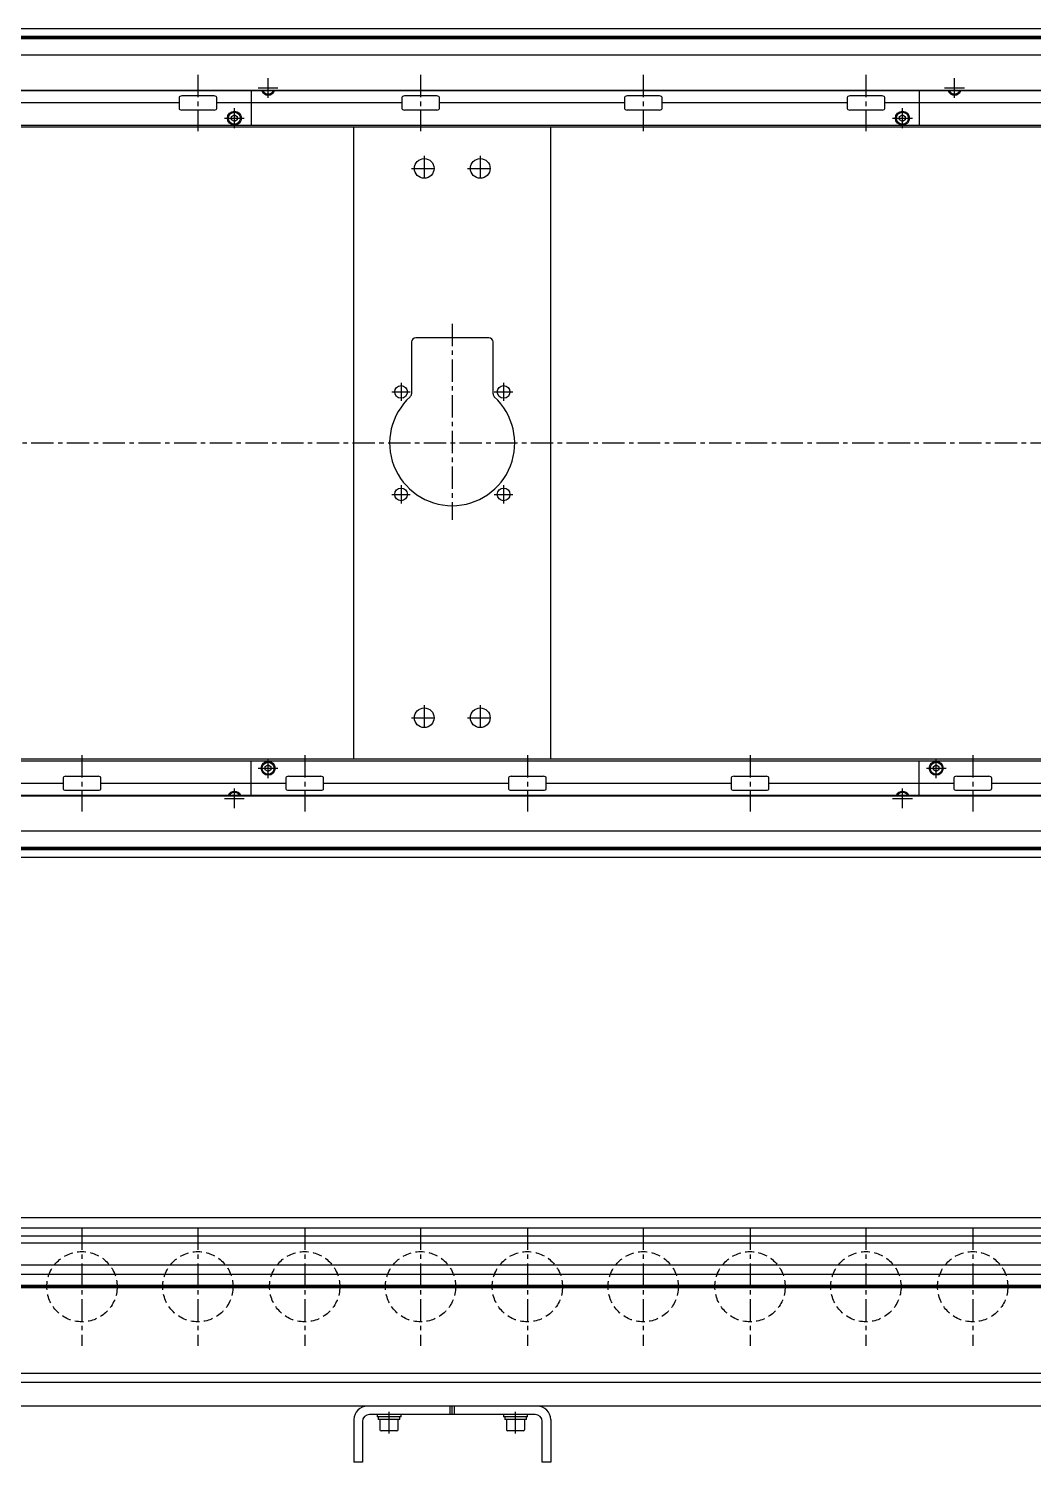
# Model space of a CAD drawing. Extents: x -10 to 4391, y -8 to 1101.
# Drawn here: x 2194 to 2909, y 28 to 1048 of the extents above; entities that cross this region are included whole.
import ezdxf

# ---------------------------------------------------------------- set-up
doc = ezdxf.new("R2010")
doc.units = 0
doc.header["$LTSCALE"] = 0.5
doc.linetypes.add('CENTER', pattern=[50.8, 31.75, -6.35, 6.35, -6.35])
doc.linetypes.add('DASHED', pattern=[19.05, 12.7, -6.35])
for name, color, linetype in [('MSM_CENTER', 1, 'CENTER'), ('MSM_CONTINUOUS', 7, 'CONTINUOUS'), ('MSM_DASHED', 4, 'DASHED')]:
    doc.layers.add(name, color=color, linetype=linetype)

msp = doc.modelspace()

# ---------------------------------------------------------------- linework, layer by layer
at = {"layer": 'MSM_CENTER'}
for p, q in [((2314.2, 1015.5), (2314.2, 975.5)), ((2364.2, 999.2), (2364.2, 1013.2)), ((2472.7, 1015.5), (2472.7, 975.5)), ((2631.2, 1015.5), (2631.2, 975.5)), ((2789.7, 1015.5), (2789.7, 975.5)), ((2852.7, 999.2), (2852.7, 1013.2)), ((2357.2, 1006.2), (2371.2, 1006.2)), ((2845.7, 1006.2), (2859.8, 1006.2)), ((2340.2, 977.7), (2340.2, 991.8)), ((2815.7, 977.7), (2815.7, 991.8)), ((2333.2, 984.7), (2347.2, 984.7)), ((2808.7, 984.7), (2822.8, 984.7)), ((2475.3, 957.9), (2475.3, 939.9)), ((2515.2, 957.9), (2515.2, 939.9)), ((2466.2, 948.9), (2484.3, 948.9)), ((2506.2, 948.9), (2524.3, 948.9)), ((2495.2, 838.4), (2495.2, 698.9)), ((2458.8, 796.4), (2458.8, 783.4)), ((2531.8, 796.4), (2531.8, 783.4)), ((2452.2, 789.9), (2465.3, 789.9)), ((2525.2, 789.9), (2538.3, 789.9)), ((3633.9, 753.4), (359.7, 753.4)), ((2452.2, 716.9), (2465.3, 716.9)), ((2458.8, 723.4), (2458.8, 710.4)), ((2525.2, 716.9), (2538.3, 716.9)), ((2531.8, 723.4), (2531.8, 710.4)), ((2475.3, 566.9), (2475.3, 548.9)), ((2515.2, 566.9), (2515.2, 548.9)), ((2466.2, 557.9), (2484.3, 557.9)), ((2506.2, 557.9), (2524.3, 557.9)), ((2231.7, 531.3), (2231.7, 491.3)), ((2390.2, 531.3), (2390.2, 491.3)), ((2548.7, 531.3), (2548.7, 491.3)), ((2707.2, 531.3), (2707.2, 491.3)), ((2865.7, 531.3), (2865.7, 491.3)), ((2357.2, 522), (2371.2, 522)), ((2364.2, 515), (2364.2, 529)), ((2832.7, 522), (2846.8, 522)), ((2839.7, 515), (2839.7, 529)), ((2333.2, 500.5), (2347.2, 500.5)), ((2340.2, 493.5), (2340.2, 507.5)), ((2808.7, 500.5), (2822.8, 500.5)), ((2815.7, 493.5), (2815.7, 507.5)), ((2231.7, 195), (2231.7, 111)), ((2314.2, 195), (2314.2, 111)), ((2390.2, 195), (2390.2, 111)), ((2472.7, 195), (2472.7, 111)), ((2548.7, 195), (2548.7, 111)), ((2631.2, 195), (2631.2, 111)), ((2707.2, 195), (2707.2, 111)), ((2789.7, 195), (2789.7, 111)), ((2865.7, 195), (2865.7, 111)), ((367.2, 153), (3624.3, 153)), ((2450.3, 48.4), (2450.3, 64)), ((2540.3, 48.4), (2540.3, 64))]:
    msp.add_line(p, q, dxfattribs=at)
at = {"layer": 'MSM_CONTINUOUS'}
for p, q in [((3623.9, 1048.4), (370.6, 1048.4)), ((3622.2, 1048.3), (372.2, 1048.3)), ((3597.6, 1042.9), (396.9, 1042.9)), ((3597.6, 1041.2), (396.9, 1041.2)), ((3597.5, 1042), (397, 1042)), ((3622.2, 1029.5), (372.2, 1029.5)), ((3622.2, 1004.1), (372.2, 1004.1)), ((3622.2, 1004.5), (422.2, 1004.5)), ((2325.7, 1000.5), (2302.8, 1000.5)), ((2352.2, 1004.1), (2352.2, 979.4)), ((2364.2, 1003.9), (2363.9, 1004.1)), ((2364.6, 1004.1), (2364.2, 1003.9)), ((2484.2, 1000.5), (2461.3, 1000.5)), ((2642.7, 1000.5), (2619.8, 1000.5)), ((2801.2, 1000.5), (2778.3, 1000.5)), ((2827.7, 1004.1), (2827.7, 979.4)), ((2852.7, 1003.9), (2852.4, 1004.1)), ((2853.1, 1004.1), (2852.7, 1003.9)), ((2300.8, 995.5), (2169.2, 995.5)), ((2300.8, 999.5), (2300.8, 991.5)), ((2325.7, 990.5), (2302.8, 990.5)), ((2327.7, 991.5), (2327.7, 999.5)), ((2459.3, 995.5), (2327.7, 995.5)), ((2459.3, 999.5), (2459.3, 991.5)), ((2484.2, 990.5), (2461.3, 990.5)), ((2486.2, 991.5), (2486.2, 999.5)), ((2617.8, 995.5), (2486.2, 995.5)), ((2617.8, 999.5), (2617.8, 991.5)), ((2642.7, 990.5), (2619.8, 990.5)), ((2644.7, 991.5), (2644.7, 999.5)), ((2776.3, 995.5), (2644.7, 995.5)), ((2776.3, 999.5), (2776.3, 991.5)), ((2801.2, 990.5), (2778.3, 990.5)), ((2803.2, 991.5), (2803.2, 999.5)), ((2934.8, 995.5), (2803.2, 995.5)), ((2338.2, 985.9), (2340.2, 987.1)), ((2338.2, 983.6), (2338.2, 985.9)), ((2340.2, 982.4), (2338.2, 983.6)), ((2340.2, 987.1), (2342.2, 985.9)), ((2342.2, 983.6), (2340.2, 982.4)), ((2342.2, 985.9), (2342.2, 983.6)), ((2813.7, 985.9), (2815.7, 987.1)), ((2813.7, 983.6), (2813.7, 985.9)), ((2815.7, 982.4), (2813.7, 983.6)), ((2815.7, 987.1), (2817.7, 985.9)), ((2817.7, 983.6), (2815.7, 982.4)), ((2817.7, 985.9), (2817.7, 983.6)), ((3620.2, 979.4), (450.2, 979.4)), ((3623.9, 978.4), (450.2, 978.4)), ((2425.3, 528.4), (2425.3, 978.4)), ((2565.3, 528.4), (2565.3, 978.4)), ((2521.3, 828.4), (2469.3, 828.4)), ((2466.2, 825.4), (2466.2, 788.5)), ((2524.3, 788.5), (2524.3, 825.4)), ((3623.9, 528.4), (450.2, 528.4)), ((450.2, 527.4), (3620.2, 527.4)), ((2352.2, 502.6), (2352.2, 527.4)), ((2362.2, 523.2), (2364.2, 524.4)), ((2362.2, 520.9), (2362.2, 523.2)), ((2364.2, 519.7), (2362.2, 520.9)), ((2364.2, 524.4), (2366.2, 523.2)), ((2366.2, 520.9), (2364.2, 519.7)), ((2366.2, 523.2), (2366.2, 520.9)), ((2827.7, 502.6), (2827.7, 527.4)), ((2837.7, 523.2), (2839.7, 524.4)), ((2837.7, 520.9), (2837.7, 523.2)), ((2839.7, 519.7), (2837.7, 520.9)), ((2839.7, 524.4), (2841.7, 523.2)), ((2841.7, 520.9), (2839.7, 519.7)), ((2841.7, 523.2), (2841.7, 520.9)), ((2086.7, 511.3), (2218.3, 511.3)), ((2218.3, 515.3), (2218.3, 507.3)), ((2220.3, 516.3), (2243.2, 516.3)), ((2245.2, 507.3), (2245.2, 515.3)), ((2245.2, 511.3), (2376.8, 511.3)), ((2376.8, 515.3), (2376.8, 507.3)), ((2378.8, 516.3), (2401.7, 516.3)), ((2403.7, 507.3), (2403.7, 515.3)), ((2403.7, 511.3), (2535.3, 511.3)), ((2535.3, 515.3), (2535.3, 507.3)), ((2537.3, 516.3), (2560.2, 516.3)), ((2562.2, 507.3), (2562.2, 515.3)), ((2562.2, 511.3), (2693.8, 511.3)), ((2693.8, 515.3), (2693.8, 507.3)), ((2695.8, 516.3), (2718.7, 516.3)), ((2720.7, 507.3), (2720.7, 515.3)), ((2720.7, 511.3), (2852.3, 511.3)), ((2852.3, 515.3), (2852.3, 507.3)), ((2854.3, 516.3), (2877.2, 516.3)), ((2879.2, 507.3), (2879.2, 515.3)), ((2879.2, 511.3), (3010.8, 511.3)), ((3622.2, 502.6), (372.2, 502.6)), ((3622.2, 502.2), (422.2, 502.2)), ((2220.3, 506.3), (2243.2, 506.3)), ((2339.9, 502.6), (2340.2, 502.9)), ((2340.2, 502.9), (2340.6, 502.6)), ((2378.8, 506.3), (2401.7, 506.3)), ((2537.3, 506.3), (2560.2, 506.3)), ((2695.8, 506.3), (2718.7, 506.3)), ((2815.4, 502.6), (2815.7, 502.9)), ((2815.7, 502.9), (2816.1, 502.6)), ((2854.3, 506.3), (2877.2, 506.3)), ((3622.2, 477.2), (372.2, 477.2)), ((3597.6, 465.6), (396.9, 465.6)), ((3597.6, 463.9), (396.9, 463.9)), ((3597.5, 464.7), (397, 464.7)), ((3623.9, 458.4), (370.6, 458.4)), ((3622.2, 458.4), (372.2, 458.4)), ((3622.2, 202), (372.2, 202)), ((3622.2, 194.6), (674.4, 194.6)), ((3506.2, 189), (676.6, 189)), ((3506.2, 184), (678.6, 184)), ((3406.2, 168.3), (667.2, 168.3)), ((3406.2, 161.8), (682.2, 161.8)), ((3406.2, 153.9), (682.2, 153.9)), ((3406.2, 153), (682.2, 153)), ((3406.2, 152.1), (682.2, 152.1)), ((3406.2, 84.8), (679.7, 84.8)), ((3406.2, 91.3), (682.2, 91.3)), ((3623.9, 68), (472.2, 68)), ((2554.3, 62), (2436.3, 62)), ((2441.8, 62), (2441.8, 60.4)), ((2458.8, 60.4), (2458.8, 62)), ((2493.8, 62), (2493.8, 68)), ((2495.2, 62), (2495.2, 68)), ((2496.8, 62), (2496.8, 68)), ((2531.8, 62), (2531.8, 60.4)), ((2548.7, 60.4), (2548.7, 62)), ((2425.3, 58.5), (2425.3, 28)), ((2431.3, 57), (2431.3, 28)), ((2458.8, 60.4), (2441.8, 60.4)), ((2442.6, 60.4), (2442.6, 58.4)), ((2458, 58.4), (2442.6, 58.4)), ((2443.8, 58.4), (2443.8, 51.2)), ((2456.8, 51.2), (2456.8, 58.4)), ((2458, 58.4), (2458, 60.4)), ((2548.7, 60.4), (2531.8, 60.4)), ((2532.6, 60.4), (2532.6, 58.4)), ((2548, 58.4), (2532.6, 58.4)), ((2533.8, 58.4), (2533.8, 51.2)), ((2546.8, 51.2), (2546.8, 58.4)), ((2548, 58.4), (2548, 60.4)), ((2559.3, 28), (2559.3, 57)), ((2565.3, 58.5), (2565.3, 28)), ((2455.9, 50.4), (2444.6, 50.4)), ((2545.9, 50.4), (2534.6, 50.4)), ((2431.3, 28), (2425.3, 28)), ((2565.3, 28), (2559.3, 28))]:
    msp.add_line(p, q, dxfattribs=at)
for centre, radius in [((2340.2, 984.7), 5), ((2340.2, 984.7), 4.25), ((2815.7, 984.7), 5), ((2815.7, 984.7), 4.25), ((2475.3, 948.9), 7), ((2515.2, 948.9), 7), ((2458.8, 789.9), 4.5), ((2531.8, 789.9), 4.5), ((2458.8, 716.9), 4.5), ((2531.8, 716.9), 4.5), ((2475.3, 557.9), 7), ((2515.2, 557.9), 7), ((2364.2, 522), 5), ((2364.2, 522), 4.25), ((2839.7, 522), 5), ((2839.7, 522), 4.25)]:
    msp.add_circle(centre, radius, dxfattribs=at)
for centre, radius, start, end in [((2301.7, 999.4), 0.882, 115.5328, 172.1027), ((2302.8, 997.1), 3.41, 89.6687, 115.2454), ((2325.7, 997.1), 3.41, 64.7546, 90.3313), ((2326.8, 999.4), 0.882, 7.8973, 64.4672), ((2364.2, 1006.2), 5, 204.8346, 335.1654), ((2364.2, 1006.2), 4.25, 209.6116, 330.3884), ((2460.2, 999.4), 0.882, 115.5328, 172.1027), ((2461.3, 997.1), 3.41, 89.6687, 115.2454), ((2484.2, 997.1), 3.41, 64.7546, 90.3313), ((2485.3, 999.4), 0.882, 7.8973, 64.4672), ((2618.7, 999.4), 0.882, 115.5328, 172.1027), ((2619.8, 997.1), 3.41, 89.6687, 115.2454), ((2642.7, 997.1), 3.41, 64.7546, 90.3313), ((2643.8, 999.4), 0.882, 7.8973, 64.4672), ((2777.2, 999.4), 0.882, 115.5328, 172.1027), ((2778.3, 997.1), 3.41, 89.6687, 115.2454), ((2801.2, 997.1), 3.41, 64.7546, 90.3313), ((2802.3, 999.4), 0.882, 7.8973, 64.4672), ((2852.7, 1006.2), 5, 204.8346, 335.1654), ((2852.7, 1006.2), 4.25, 209.6116, 330.3884), ((2301.7, 991.6), 0.882, 187.8973, 244.4672), ((2302.8, 993.9), 3.41, 244.7546, 270.3313), ((2325.7, 993.9), 3.41, 269.6687, 295.2454), ((2326.8, 991.6), 0.882, 295.5328, 352.1027), ((2460.2, 991.6), 0.882, 187.8973, 244.4672), ((2461.3, 993.9), 3.41, 244.7546, 270.3313), ((2484.2, 993.9), 3.41, 269.6687, 295.2454), ((2485.3, 991.6), 0.882, 295.5328, 352.1027), ((2618.7, 991.6), 0.882, 187.8973, 244.4672), ((2619.8, 993.9), 3.41, 244.7546, 270.3313), ((2642.7, 993.9), 3.41, 269.6687, 295.2454), ((2643.8, 991.6), 0.882, 295.5328, 352.1027), ((2777.2, 991.6), 0.882, 187.8973, 244.4672), ((2778.3, 993.9), 3.41, 244.7546, 270.3313), ((2801.2, 993.9), 3.41, 269.6687, 295.2454), ((2802.3, 991.6), 0.882, 295.5328, 352.1027), ((2469.3, 825.4), 3, 90, 180), ((2521.3, 825.4), 3, 0, 90), ((2495.2, 753.4), 44.5, 132.3521, 47.6479), ((2463.2, 788.5), 3, 312.3521, 360), ((2527.3, 788.5), 3, 180, 227.6479), ((2219.2, 515.2), 0.882, 115.5328, 172.1027), ((2220.3, 512.9), 3.41, 89.6687, 115.2454), ((2243.2, 512.9), 3.41, 64.7546, 90.3313), ((2244.3, 515.2), 0.882, 7.8973, 64.4672), ((2377.7, 515.2), 0.882, 115.5328, 172.1027), ((2378.8, 512.9), 3.41, 89.6687, 115.2454), ((2401.7, 512.9), 3.41, 64.7546, 90.3313), ((2402.8, 515.2), 0.882, 7.8973, 64.4672), ((2536.2, 515.2), 0.882, 115.5328, 172.1027), ((2537.3, 512.9), 3.41, 89.6687, 115.2454), ((2560.2, 512.9), 3.41, 64.7546, 90.3313), ((2561.3, 515.2), 0.882, 7.8973, 64.4672), ((2694.7, 515.2), 0.882, 115.5328, 172.1027), ((2695.8, 512.9), 3.41, 89.6687, 115.2454), ((2718.7, 512.9), 3.41, 64.7546, 90.3313), ((2719.8, 515.2), 0.882, 7.8973, 64.4672), ((2853.2, 515.2), 0.882, 115.5328, 172.1027), ((2854.3, 512.9), 3.41, 89.6687, 115.2454), ((2877.2, 512.9), 3.41, 64.7546, 90.3313), ((2878.3, 515.2), 0.882, 7.8973, 64.4672), ((2219.2, 507.4), 0.882, 187.8973, 244.4672), ((2220.3, 509.7), 3.41, 244.7546, 270.3313), ((2243.2, 509.7), 3.41, 269.6687, 295.2454), ((2244.3, 507.4), 0.882, 295.5328, 352.1027), ((2340.2, 500.5), 5, 24.8346, 155.1654), ((2340.2, 500.5), 4.25, 29.6116, 150.3884), ((2377.7, 507.4), 0.882, 187.8973, 244.4672), ((2378.8, 509.7), 3.41, 244.7546, 270.3313), ((2401.7, 509.7), 3.41, 269.6687, 295.2454), ((2402.8, 507.4), 0.882, 295.5328, 352.1027), ((2536.2, 507.4), 0.882, 187.8973, 244.4672), ((2537.3, 509.7), 3.41, 244.7546, 270.3313), ((2560.2, 509.7), 3.41, 269.6687, 295.2454), ((2561.3, 507.4), 0.882, 295.5328, 352.1027), ((2694.7, 507.4), 0.882, 187.8973, 244.4672), ((2695.8, 509.7), 3.41, 244.7546, 270.3313), ((2718.7, 509.7), 3.41, 269.6687, 295.2454), ((2719.8, 507.4), 0.882, 295.5328, 352.1027), ((2815.7, 500.5), 5, 24.8346, 155.1654), ((2815.7, 500.5), 4.25, 29.6116, 150.3884), ((2853.2, 507.4), 0.882, 187.8973, 244.4672), ((2854.3, 509.7), 3.41, 244.7546, 270.3313), ((2877.2, 509.7), 3.41, 269.6687, 295.2454), ((2878.3, 507.4), 0.882, 295.5328, 352.1027), ((2434.8, 58.5), 9.5, 90, 180), ((2436.3, 57), 5, 90, 180), ((2554.3, 57), 5, 0, 90), ((2555.8, 58.5), 9.5, 0, 90), ((2444.6, 51.2), 0.8, 180, 270), ((2455.9, 51.2), 0.8, 270, 0), ((2534.6, 51.2), 0.8, 180, 270), ((2545.9, 51.2), 0.8, 270, 0)]:
    msp.add_arc(centre, radius, start, end, dxfattribs=at)
at = {"layer": 'MSM_DASHED'}
for centre in [(2231.7, 153), (2314.2, 153), (2390.2, 153), (2472.7, 153), (2548.7, 153), (2631.2, 153), (2707.2, 153), (2789.7, 153), (2865.7, 153)]:
    msp.add_circle(centre, 25, dxfattribs=at)

doc.saveas('drawing.dxf')
